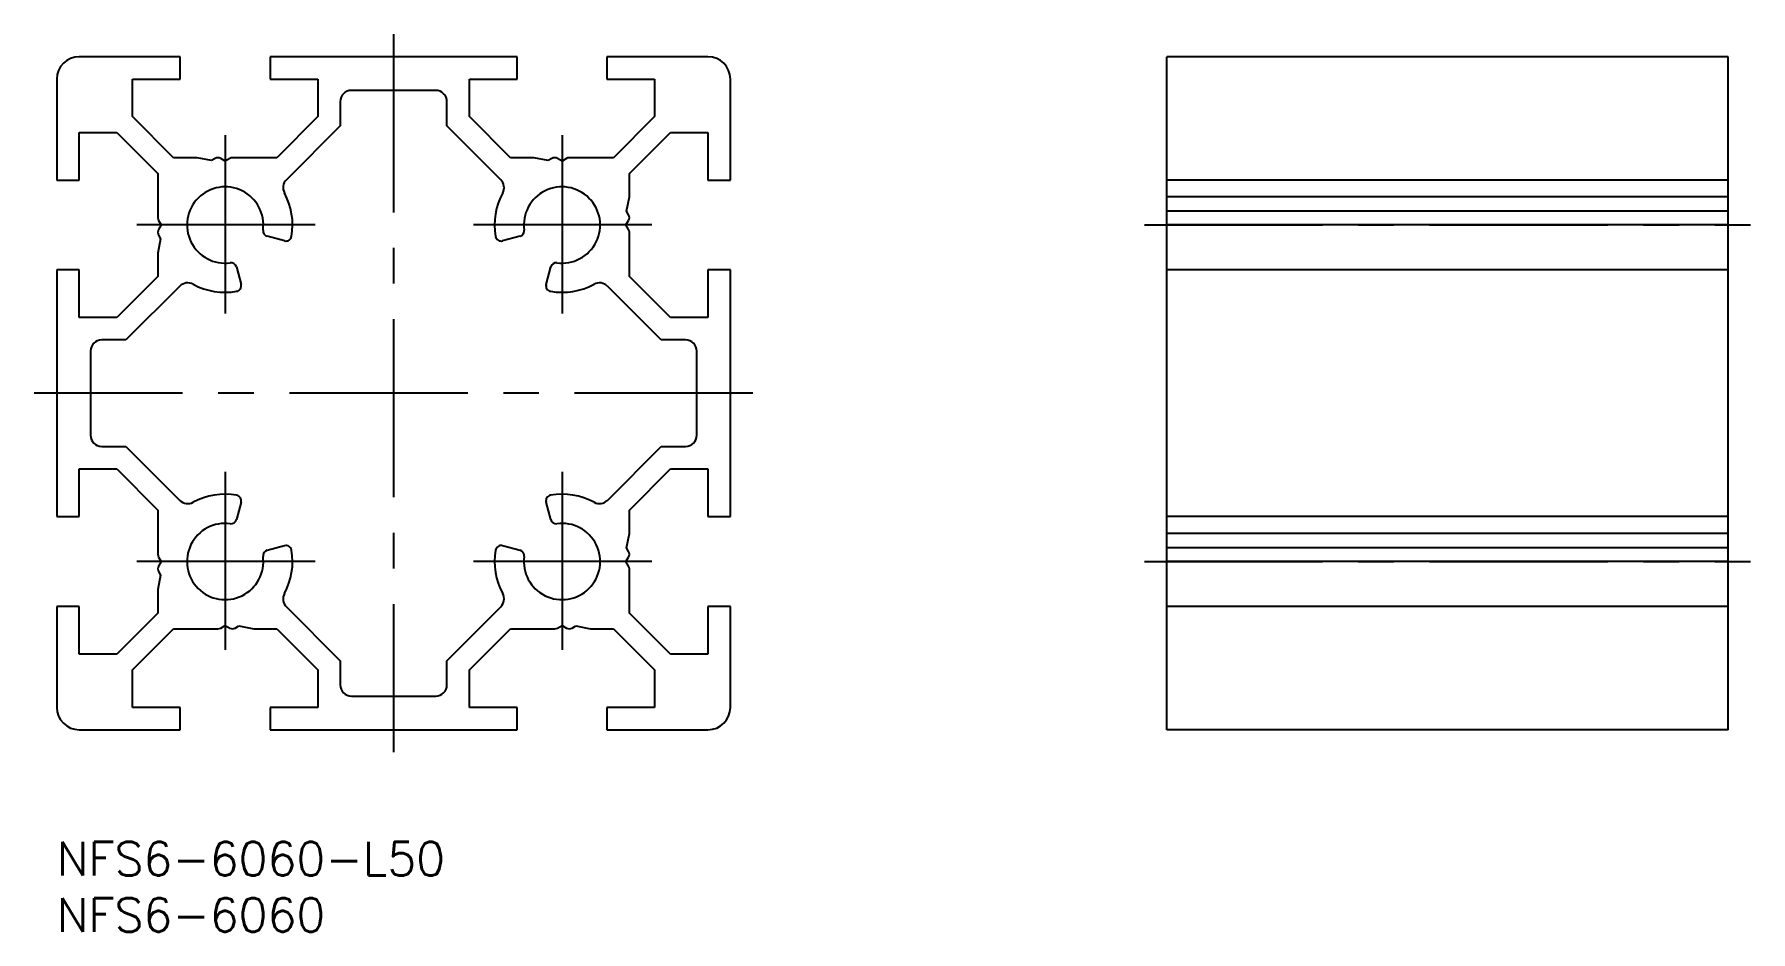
# Model space of a CAD drawing. Extents: x -2 to 151, y -8 to 72.
import ezdxf

# ---------------------------------------------------------------- set-up
doc = ezdxf.new("R2010")
doc.units = 0
doc.header["$LTSCALE"] = 0.5
doc.linetypes.add('CENTER', pattern=[50.8, 31.75, -6.35, 6.35, -6.35])
for name, color, linetype in [('MSM_CENTER', 1, 'CENTER'), ('MSM_CONTINUOUS', 7, 'CONTINUOUS'), ('MSM_PART_NUMBER', 7, 'CONTINUOUS')]:
    doc.layers.add(name, color=color, linetype=linetype)
doc.styles.get("Standard").update_dxf_attribs({"font": 'txt.shx', "height": 3, "bigfont": 'bigfont.shx'})

# ---------------------------------------------------------------- blocks, each defined once
blk = doc.blocks.new('*U2')
at = {"layer": 'MSM_PART_NUMBER'}
blk.add_text('NFS6-6060-L50', height=3, dxfattribs=at).set_placement((0, -3))
blk = doc.blocks.new('*U3')
at = {"layer": 'MSM_PART_NUMBER'}
blk.add_text('NFS6-6060', height=3, dxfattribs=at).set_placement((0, -8))

msp = doc.modelspace()

# ---------------------------------------------------------------- linework, layer by layer
at = {"layer": 'MSM_CENTER', "color": 1}
for p, q in [((30, 72), (30, 8)), ((15, 63), (15, 47)), ((45, 63), (45, 47)), ((23, 55), (7, 55)), ((53, 55), (37, 55)), ((62, 40), (-2, 40)), ((15, 33), (15, 17)), ((45, 33), (45, 17)), ((23, 25), (7, 25)), ((53, 25), (37, 25))]:
    msp.add_line(p, q, dxfattribs=at)
at = {"layer": 'MSM_CENTER'}
for p, q in [((96.87, 55), (150.87, 55)), ((96.87, 25), (150.87, 25))]:
    msp.add_line(p, q, dxfattribs=at)
at = {"layer": 'MSM_CONTINUOUS'}
for p, q in [((11, 70), (2, 70)), ((11, 68), (11, 70)), ((41, 70), (19, 70)), ((19, 70), (19, 68)), ((41, 68), (41, 70)), ((58, 70), (49, 70)), ((49, 70), (49, 68)), ((98.87, 10), (98.87, 70)), ((148.87, 70), (98.87, 70)), ((148.87, 10), (148.87, 70)), ((0, 68), (0, 59)), ((6.75, 64.66), (6.75, 68)), ((6.75, 68), (11, 68)), ((19, 68), (23.25, 68)), ((23.25, 68), (23.25, 64.66)), ((36.75, 64.66), (36.75, 68)), ((36.75, 68), (41, 68)), ((49, 68), (53.25, 68)), ((53.25, 68), (53.25, 64.66)), ((60, 59), (60, 68)), ((25.25, 66), (25.25, 63.84)), ((33.75, 67), (26.25, 67)), ((34.75, 63.84), (34.75, 66)), ((10.41, 61), (6.75, 64.66)), ((23.25, 64.66), (19.59, 61)), ((40.41, 61), (36.75, 64.66)), ((53.25, 64.66), (49.59, 61)), ((2, 59), (2, 63.25)), ((2, 63.25), (5.34, 63.25)), ((5.34, 63.25), (9, 59.59)), ((25.25, 63.84), (20.45, 59.04)), ((39.55, 59.04), (34.75, 63.84)), ((51, 59.59), (54.66, 63.25)), ((54.66, 63.25), (58, 63.25)), ((58, 63.25), (58, 59)), ((12.5, 61), (10.41, 61)), ((13.78, 60.75), (12.5, 61)), ((14.1, 60.93), (13.78, 60.75)), ((15, 60.7), (14.6, 60.93)), ((15.4, 60.93), (15, 60.7)), ((19.59, 61), (15.65, 61)), ((42.5, 61), (40.41, 61)), ((43.78, 60.75), (42.5, 61)), ((44.1, 60.93), (43.78, 60.75)), ((45, 60.7), (44.6, 60.93)), ((45.4, 60.93), (45, 60.7)), ((49.59, 61), (45.65, 61)), ((0, 59), (2, 59)), ((9, 59.59), (9, 55.65)), ((51, 57.5), (51, 59.59)), ((58, 59), (60, 59)), ((148.87, 59), (98.87, 59)), ((50.75, 56.22), (51, 57.5)), ((148.87, 57.5), (98.87, 57.5)), ((9.07, 55.4), (9.3, 55)), ((50.7, 55), (50.93, 55.4)), ((50.93, 55.9), (50.75, 56.22)), ((148.87, 56.22), (98.87, 56.22)), ((9.25, 53.78), (9, 52.5)), ((9.3, 55), (9.07, 54.6)), ((9.07, 54.1), (9.25, 53.78)), ((20.29, 53.58), (18.74, 54)), ((41.26, 54), (39.71, 53.58)), ((50.93, 54.6), (50.7, 55)), ((51, 50.41), (51, 54.35)), ((148.87, 55), (98.87, 55)), ((9, 52.5), (9, 50.41)), ((2, 51), (0, 51)), ((0, 51), (0, 29)), ((2, 46.75), (2, 51)), ((16, 51.26), (16.42, 49.71)), ((43.58, 49.71), (44, 51.26)), ((60, 51), (58, 51)), ((58, 51), (58, 46.75)), ((60, 29), (60, 51)), ((148.87, 51), (98.87, 51)), ((9, 50.41), (5.34, 46.75)), ((10.96, 49.55), (6.16, 44.75)), ((53.84, 44.75), (49.04, 49.55)), ((54.66, 46.75), (51, 50.41)), ((5.34, 46.75), (2, 46.75)), ((58, 46.75), (54.66, 46.75)), ((6.16, 44.75), (4, 44.75)), ((56, 44.75), (53.84, 44.75)), ((3, 43.75), (3, 36.25)), ((57, 36.25), (57, 43.75)), ((4, 35.25), (6.16, 35.25)), ((6.16, 35.25), (10.96, 30.45)), ((49.04, 30.45), (53.84, 35.25)), ((53.84, 35.25), (56, 35.25)), ((2, 29), (2, 33.25)), ((2, 33.25), (5.34, 33.25)), ((5.34, 33.25), (9, 29.59)), ((51, 29.59), (54.66, 33.25)), ((54.66, 33.25), (58, 33.25)), ((58, 33.25), (58, 29)), ((9, 29.59), (9, 25.65)), ((16.42, 30.29), (16, 28.74)), ((44, 28.74), (43.58, 30.29)), ((51, 27.5), (51, 29.59)), ((0, 29), (2, 29)), ((58, 29), (60, 29)), ((148.87, 29), (98.87, 29)), ((18.74, 26), (20.29, 26.42)), ((39.71, 26.42), (41.26, 26)), ((50.75, 26.22), (51, 27.5)), ((50.93, 25.9), (50.75, 26.22)), ((148.87, 27.5), (98.87, 27.5)), ((148.87, 26.22), (98.87, 26.22)), ((9.07, 25.4), (9.3, 25)), ((9.3, 25), (9.07, 24.6)), ((50.7, 25), (50.93, 25.4)), ((50.93, 24.6), (50.7, 25)), ((148.87, 25), (98.87, 25)), ((9.25, 23.78), (9, 22.5)), ((9.07, 24.1), (9.25, 23.78)), ((51, 20.41), (51, 24.35)), ((9, 22.5), (9, 20.41)), ((2, 21), (0, 21)), ((0, 21), (0, 12)), ((2, 16.75), (2, 21)), ((9, 20.41), (5.34, 16.75)), ((20.45, 20.96), (25.25, 16.16)), ((34.75, 16.16), (39.55, 20.96)), ((54.66, 16.75), (51, 20.41)), ((60, 21), (58, 21)), ((58, 21), (58, 16.75)), ((60, 12), (60, 21)), ((148.87, 21), (98.87, 21)), ((6.75, 15.34), (10.41, 19)), ((10.41, 19), (14.35, 19)), ((14.6, 19.07), (15, 19.3)), ((15, 19.3), (15.4, 19.07)), ((15.9, 19.07), (16.23, 19.26)), ((16.23, 19.26), (17.55, 19)), ((17.55, 19), (19.59, 19)), ((19.59, 19), (23.25, 15.34)), ((36.75, 15.34), (40.41, 19)), ((40.41, 19), (44.35, 19)), ((44.6, 19.07), (45, 19.3)), ((45, 19.3), (45.4, 19.07)), ((45.9, 19.07), (46.23, 19.26)), ((46.23, 19.26), (47.55, 19)), ((47.55, 19), (49.59, 19)), ((49.59, 19), (53.25, 15.34)), ((5.34, 16.75), (2, 16.75)), ((6.75, 12), (6.75, 15.34)), ((23.25, 15.34), (23.25, 12)), ((25.25, 16.16), (25.25, 14)), ((34.75, 14), (34.75, 16.16)), ((36.75, 12), (36.75, 15.34)), ((53.25, 15.34), (53.25, 12)), ((58, 16.75), (54.66, 16.75)), ((26.25, 13), (33.75, 13)), ((11, 12), (6.75, 12)), ((11, 10), (11, 12)), ((23.25, 12), (19, 12)), ((19, 12), (19, 10)), ((41, 12), (36.75, 12)), ((41, 10), (41, 12)), ((53.25, 12), (49, 12)), ((49, 12), (49, 10)), ((2, 10), (11, 10)), ((19, 10), (41, 10)), ((49, 10), (58, 10)), ((148.87, 10), (98.87, 10))]:
    msp.add_line(p, q, dxfattribs=at)
for centre, radius, start, end in [((2, 68), 2, 90, 180), ((58, 68), 2, 0, 90), ((26.25, 66), 1, 90, 180), ((33.75, 66), 1, 0, 90), ((14.35, 60.5), 0.5, 60, 120), ((15.65, 60.5), 0.5, 90, 120), ((44.35, 60.5), 0.5, 60, 120), ((45.65, 60.5), 0.5, 90, 120), ((15, 55), 3.4, 352.3659, 277.6341), ((21.16, 58.33), 1, 135, 208.3984), ((38.84, 58.33), 1, 331.6015, 45), ((45, 55), 3.4, 262.3659, 187.6341), ((15, 55), 6, 350.2159, 28.3985), ((45, 55), 6, 151.6015, 189.7841), ((9.5, 55.65), 0.5, 180, 210), ((50.5, 55.65), 0.5, 330, 30), ((9.5, 54.35), 0.5, 150, 210), ((18.87, 54.48), 0.5, 172.3659, 255), ((20.42, 54.07), 0.5, 255, 350.2159), ((39.58, 54.07), 0.5, 189.7841, 285), ((41.13, 54.48), 0.5, 285, 7.6341), ((50.5, 54.35), 0.5, 0, 30), ((15.52, 51.13), 0.5, 15, 97.6341), ((44.48, 51.13), 0.5, 82.3659, 165), ((11.67, 48.84), 1, 61.6015, 135), ((15, 55), 6, 241.6015, 279.7841), ((15.93, 49.58), 0.5, 279.7841, 15), ((44.07, 49.58), 0.5, 165, 260.2159), ((45, 55), 6, 260.2159, 298.3984), ((48.33, 48.84), 1, 45, 118.3985), ((4, 43.75), 1, 90, 180), ((56, 43.75), 1, 0, 90), ((4, 36.25), 1, 180, 270), ((56, 36.25), 1, 270, 0), ((15, 25), 6, 80.2159, 118.3984), ((15.93, 30.42), 0.5, 345, 80.2159), ((44.07, 30.42), 0.5, 99.7841, 195), ((45, 25), 6, 61.6015, 99.7841), ((11.67, 31.16), 1, 225, 298.3985), ((48.33, 31.16), 1, 241.6015, 315), ((15, 25), 3.4, 82.3659, 7.6341), ((15.52, 28.87), 0.5, 262.3659, 345), ((45, 25), 3.4, 172.3659, 97.6341), ((44.48, 28.87), 0.5, 195, 277.6341), ((18.87, 25.52), 0.5, 105, 187.6341), ((15, 25), 6, 331.6015, 9.7841), ((20.42, 25.93), 0.5, 9.7841, 105), ((45, 25), 6, 170.2159, 208.3984), ((39.58, 25.93), 0.5, 75, 170.2159), ((41.13, 25.52), 0.5, 352.3659, 75), ((9.5, 25.65), 0.5, 180, 210), ((9.5, 24.35), 0.5, 150, 210), ((50.5, 25.65), 0.5, 330, 30), ((50.5, 24.35), 0.5, 0, 30), ((21.16, 21.67), 1, 151.6015, 225), ((38.84, 21.67), 1, 315, 28.3985), ((14.35, 19.5), 0.5, 270, 300), ((15.65, 19.5), 0.5, 240, 300), ((44.35, 19.5), 0.5, 270, 300), ((45.65, 19.5), 0.5, 240, 300), ((26.25, 14), 1, 180, 270), ((33.75, 14), 1, 270, 0), ((2, 12), 2, 180, 270), ((58, 12), 2, 270, 0)]:
    msp.add_arc(centre, radius, start, end, dxfattribs=at)

# ---------------------------------------------------------------- block references
for name in ['*U2', '*U3']:
    msp.add_blockref(name, (0, 0), dxfattribs=at)

doc.saveas('drawing.dxf')
